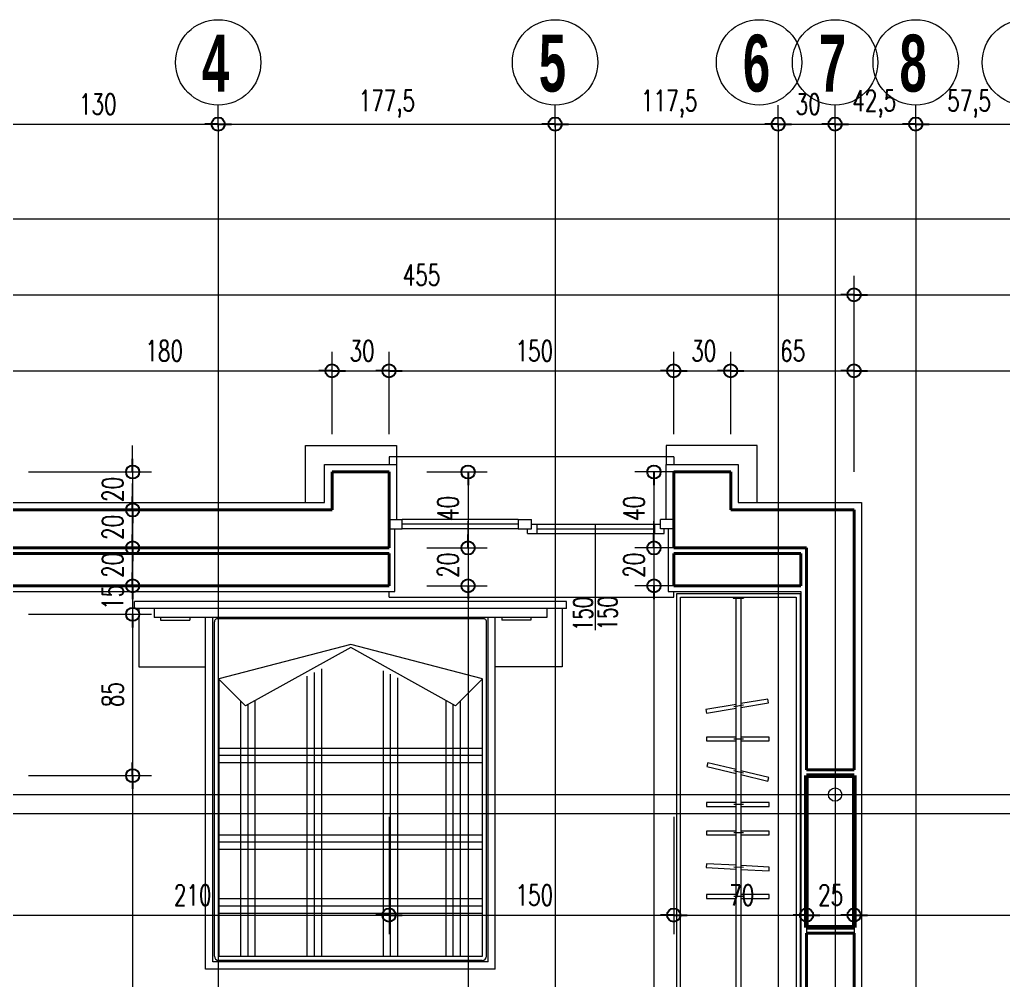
# Model space of a CAD drawing. Header units: millimetres. Extents: x 2016.56 to 2021.8, y 13721.83 to 13722.48.
# Drawn here: x 2017.8394 to 2017.943, y 13722.3162 to 13722.4175 of the extents above; entities that cross this region are included whole.
import ezdxf

# ---------------------------------------------------------------- set-up
doc = ezdxf.new("R2010")
doc.units = ezdxf.units.MM
doc.linetypes.add('ACAD_ISO04W100', pattern=[30, 24, -3, 0, -3])
doc.linetypes.add('ACAD_ISO07W100', pattern=[3, 0, -3])
doc.layers.get('0').update_dxf_attribs({"lineweight": 20})
for name, color, linetype, lineweight in [('aks', 1, 'Continuous', 9), ('AKS  NO', 5, 'Continuous', 60), ('DH', 7, 'Continuous', 20), ('DIMH', 7, 'Continuous', 20), ('DUVAR', 4, 'Continuous', 40), ('DV', 7, 'Continuous', 20), ('kolon', 5, 'Continuous', 60), ('PENCERE', 3, 'Continuous', 13), ('SIVA', 7, 'Continuous', 20), ('TEFRİŞ', 11, 'Continuous', 9), ('TEXT', 7, 'Continuous', 20)]:
    doc.layers.add(name, color=color, linetype=linetype, lineweight=lineweight)
doc.styles.get("Standard").update_dxf_attribs({"font": 'txt.shx', "width": 0.7, "height": 11})
doc.styles.add('style1', font='swisscbo.ttf', dxfattribs={"width": 0.75, "height": 11})

msp = doc.modelspace()

# ---------------------------------------------------------------- linework, layer by layer
at = {"color": 0, "lineweight": -2}
for p, q in [((2017.860290658595, 13722.40645173834), (2017.858890658595, 13722.40645173834)), ((2017.860290658595, 13722.40645173834), (2017.861690658595, 13722.40645173834)), ((2017.895790658595, 13722.40645173834), (2017.894390658595, 13722.40645173834)), ((2017.895790658595, 13722.40645173834), (2017.897190658595, 13722.40645173834)), ((2017.919290658595, 13722.40645173834), (2017.917890658595, 13722.40645173834)), ((2017.919290658595, 13722.40645173834), (2017.920690658595, 13722.40645173834)), ((2017.925290658595, 13722.40645173834), (2017.923890658595, 13722.40645173834)), ((2017.925290658595, 13722.40645173834), (2017.926690658595, 13722.40645173834)), ((2017.933790658595, 13722.40645173834), (2017.932390658595, 13722.40645173834)), ((2017.933790658595, 13722.40645173834), (2017.935190658595, 13722.40645173834)), ((2017.927290658595, 13722.38845173834), (2017.925890658595, 13722.38845173834)), ((2017.927290658595, 13722.38845173834), (2017.928690658595, 13722.38845173834)), ((2017.872290658595, 13722.38045173834), (2017.870890658595, 13722.38045173834)), ((2017.872290658595, 13722.38045173834), (2017.873690658595, 13722.38045173834)), ((2017.878290658595, 13722.38045173834), (2017.876890658595, 13722.38045173834)), ((2017.878290658595, 13722.38045173834), (2017.879690658595, 13722.38045173834)), ((2017.908290658595, 13722.38045173834), (2017.906890658595, 13722.38045173834)), ((2017.908290658595, 13722.38045173834), (2017.909690658595, 13722.38045173834)), ((2017.914290658595, 13722.38045173834), (2017.912890658595, 13722.38045173834)), ((2017.914290658595, 13722.38045173834), (2017.915690658595, 13722.38045173834)), ((2017.927290658595, 13722.38045173834), (2017.925890658595, 13722.38045173834)), ((2017.927290658595, 13722.38045173834), (2017.928690658595, 13722.38045173834)), ((2017.851278259251, 13722.36978914312), (2017.851278259251, 13722.37118914312)), ((2017.88661650944, 13722.36978914312), (2017.88661650944, 13722.36838914312)), ((2017.906208940575, 13722.36978914312), (2017.906208940575, 13722.36838914312)), ((2017.851278259251, 13722.36578914312), (2017.851278259251, 13722.36718914312)), ((2017.851278259251, 13722.36578914312), (2017.851278259251, 13722.36438914312)), ((2017.851278259251, 13722.36178914312), (2017.851278259251, 13722.36318914313)), ((2017.88661650944, 13722.36178914312), (2017.88661650944, 13722.36318914313)), ((2017.88661650944, 13722.36178914312), (2017.88661650944, 13722.36318914313)), ((2017.906208940575, 13722.36178914312), (2017.906208940575, 13722.36318914313)), ((2017.906208940575, 13722.36178914312), (2017.906208940575, 13722.36318914313)), ((2017.851278259251, 13722.36178914312), (2017.851278259251, 13722.36038914312)), ((2017.851278259251, 13722.35778914313), (2017.851278259251, 13722.35918914312)), ((2017.851278259251, 13722.35778914313), (2017.851278259251, 13722.35638914312)), ((2017.88661650944, 13722.35778914313), (2017.88661650944, 13722.35638914312)), ((2017.88661650944, 13722.35778914313), (2017.88661650944, 13722.35638914312)), ((2017.906208940575, 13722.35778914313), (2017.906208940575, 13722.35638914312)), ((2017.906208940575, 13722.35778914313), (2017.906208940575, 13722.35638914312)), ((2017.851278259251, 13722.35478914312), (2017.851278259251, 13722.35338914312)), ((2017.851278259251, 13722.35478914312), (2017.851278259251, 13722.35338914312)), ((2017.851278259251, 13722.33778914312), (2017.851278259251, 13722.33918914312)), ((2017.851278259251, 13722.33778914312), (2017.851278259251, 13722.33638914312)), ((2017.878290658595, 13722.32310060466), (2017.876890658595, 13722.32310060466)), ((2017.878290658595, 13722.32310060466), (2017.879690658595, 13722.32310060466)), ((2017.908290658595, 13722.32310060466), (2017.906890658595, 13722.32310060466)), ((2017.908290658595, 13722.32310060466), (2017.909690658595, 13722.32310060466)), ((2017.922290658595, 13722.32310060466), (2017.920890658595, 13722.32310060466)), ((2017.922290658595, 13722.32310060466), (2017.923690658595, 13722.32310060466)), ((2017.927290658595, 13722.32310060466), (2017.925890658595, 13722.32310060466)), ((2017.927290658595, 13722.32310060466), (2017.928690658595, 13722.32310060466))]:
    msp.add_line(p, q, dxfattribs=at)
for p, q in [((2017.908290658595, 13722.37138914312), (2017.878290658595, 13722.37138914312)), ((2017.878290658595, 13722.37138914312), (2017.878290658595, 13722.37058914312)), ((2017.908290658595, 13722.37138914312), (2017.908290658595, 13722.37058914312)), ((2017.872290658595, 13722.36578914312), (2017.872290658595, 13722.36978914312)), ((2017.872290658595, 13722.36978914312), (2017.878290658595, 13722.36978914312)), ((2017.878290658595, 13722.35658914312), (2017.878290658595, 13722.35718914312)), ((2017.908290658595, 13722.35658914312), (2017.908290658595, 13722.35718914312)), ((2017.878290658595, 13722.35658914312), (2017.908290658595, 13722.35658914312))]:
    msp.add_line(p, q)
for centre in [(2017.860290658595, 13722.41295173834), (2017.895790658595, 13722.41295173834), (2017.917290658595, 13722.41295173834), (2017.925290658595, 13722.41295173834), (2017.933790658595, 13722.41295173834), (2017.945290658595, 13722.41295173834)]:
    msp.add_circle(centre, 0.004500000000000001)
for centre in [(2017.860290658595, 13722.40645173834), (2017.860290658595, 13722.40645173834), (2017.895790658595, 13722.40645173834), (2017.895790658595, 13722.40645173834), (2017.919290658595, 13722.40645173834), (2017.919290658595, 13722.40645173834), (2017.925290658595, 13722.40645173834), (2017.925290658595, 13722.40645173834), (2017.933790658595, 13722.40645173834), (2017.933790658595, 13722.40645173834), (2017.927290658595, 13722.38845173834), (2017.927290658595, 13722.38845173834), (2017.872290658595, 13722.38045173834), (2017.872290658595, 13722.38045173834), (2017.878290658595, 13722.38045173834), (2017.878290658595, 13722.38045173834), (2017.908290658595, 13722.38045173834), (2017.908290658595, 13722.38045173834), (2017.914290658595, 13722.38045173834), (2017.914290658595, 13722.38045173834), (2017.927290658595, 13722.38045173834), (2017.927290658595, 13722.38045173834), (2017.851278259251, 13722.36978914312), (2017.88661650944, 13722.36978914312), (2017.906208940575, 13722.36978914312), (2017.851278259251, 13722.36578914312), (2017.851278259251, 13722.36578914312), (2017.851278259251, 13722.36178914312), (2017.851278259251, 13722.36178914312), (2017.88661650944, 13722.36178914312), (2017.88661650944, 13722.36178914312), (2017.906208940575, 13722.36178914312), (2017.906208940575, 13722.36178914312), (2017.851278259251, 13722.35778914313), (2017.851278259251, 13722.35778914313), (2017.88661650944, 13722.35778914313), (2017.88661650944, 13722.35778914313), (2017.906208940575, 13722.35778914313), (2017.906208940575, 13722.35778914313), (2017.851278259251, 13722.35478914312), (2017.851278259251, 13722.35478914312), (2017.851278259251, 13722.33778914312), (2017.851278259251, 13722.33778914312), (2017.878290658595, 13722.32310060466), (2017.878290658595, 13722.32310060466), (2017.908290658595, 13722.32310060466), (2017.908290658595, 13722.32310060466), (2017.922290658595, 13722.32310060466), (2017.922290658595, 13722.32310060466), (2017.927290658595, 13722.32310060466), (2017.927290658595, 13722.32310060466)]:
    msp.add_circle(centre, 0.0007, dxfattribs=at)
at = {"layer": 'aks', "linetype": 'ACAD_ISO04W100', "ltscale": 2}
for p, q in [((2017.860290658595, 13722.40645173834), (2017.860290658595, 13721.95238660583)), ((2017.895790658595, 13722.40645173834), (2017.895790658595, 13721.95238660583)), ((2017.919290658595, 13722.40645173834), (2017.919290658595, 13721.95238660583)), ((2017.925290658595, 13722.40645173834), (2017.925290658595, 13721.95238660583)), ((2017.933790658595, 13722.40645173834), (2017.933790658595, 13721.95238660583)), ((2017.678471498505, 13722.33578914312), (2018.212109818685, 13722.33578914312)), ((2017.678471498505, 13722.33378914312), (2018.212109818685, 13722.33378914312))]:
    msp.add_line(p, q, dxfattribs=at)
at = {"layer": 'aks'}
msp.add_circle((2017.925290658595, 13722.33578914312), 0.0007, dxfattribs=at)
at = {"layer": 'DH', "lineweight": 20}
for p, q in [((2017.878290658595, 13722.33344487389), (2017.878290658595, 13722.32110060465)), ((2017.878290658595, 13722.33344487389), (2017.878290658595, 13722.32110060465)), ((2017.908290658595, 13722.33344487389), (2017.908290658595, 13722.32110060465)), ((2017.908290658595, 13722.33344487389), (2017.908290658595, 13722.32110060465)), ((2017.922290658595, 13722.32830747018), (2017.922290658595, 13722.32110060465)), ((2017.922290658595, 13722.32830747018), (2017.922290658595, 13722.32110060465)), ((2017.927290658595, 13722.32857364048), (2017.927290658595, 13722.32110060465)), ((2017.927290658595, 13722.32857364048), (2017.927290658595, 13722.32110060465))]:
    msp.add_line(p, q, dxfattribs=at)
at = {"layer": 'DH'}
for p, q in [((2017.837690658595, 13722.32310060466), (2017.876890658595, 13722.32310060466)), ((2017.879690658595, 13722.32310060466), (2017.906890658595, 13722.32310060466)), ((2017.909690658595, 13722.32310060466), (2017.920890658595, 13722.32310060466)), ((2017.923690658595, 13722.32310060466), (2017.925890658595, 13722.32310060466)), ((2017.928690658595, 13722.32310060466), (2017.961890658595, 13722.32310060466))]:
    msp.add_line(p, q, dxfattribs=at)
at = {"layer": 'DIMH', "lineweight": 20}
for p, q in [((2017.860290658595, 13722.40610813595), (2017.860290658595, 13722.40845173834)), ((2017.860290658595, 13722.40610813595), (2017.860290658595, 13722.40845173834)), ((2017.895790658595, 13722.40610813595), (2017.895790658595, 13722.40845173834)), ((2017.895790658595, 13722.40610813595), (2017.895790658595, 13722.40845173834)), ((2017.919290658595, 13722.40610813595), (2017.919290658595, 13722.40845173834)), ((2017.919290658595, 13722.40610813595), (2017.919290658595, 13722.40845173834)), ((2017.925290658595, 13722.40610813595), (2017.925290658595, 13722.40845173834)), ((2017.925290658595, 13722.40610813595), (2017.925290658595, 13722.40845173834)), ((2017.933790658595, 13722.40610813595), (2017.933790658595, 13722.40845173834)), ((2017.933790658595, 13722.40610813595), (2017.933790658595, 13722.40845173834)), ((2017.927290658595, 13722.37778914312), (2017.927290658595, 13722.39045173834)), ((2017.927290658595, 13722.37778914312), (2017.927290658595, 13722.39045173834)), ((2017.872290658595, 13722.37378914312), (2017.872290658595, 13722.38245173834)), ((2017.872290658595, 13722.37378914312), (2017.872290658595, 13722.38245173834)), ((2017.878290658595, 13722.37378914312), (2017.878290658595, 13722.38245173834)), ((2017.878290658595, 13722.37378914312), (2017.878290658595, 13722.38245173834)), ((2017.908290658595, 13722.37378914312), (2017.908290658595, 13722.38245173834)), ((2017.908290658595, 13722.37378914312), (2017.908290658595, 13722.38245173834)), ((2017.914290658595, 13722.37378914312), (2017.914290658595, 13722.38245173834)), ((2017.914290658595, 13722.37378914312), (2017.914290658595, 13722.38245173834)), ((2017.927290658595, 13722.36978914312), (2017.927290658595, 13722.38245173834)), ((2017.927290658595, 13722.36978914312), (2017.927290658595, 13722.38245173834))]:
    msp.add_line(p, q, dxfattribs=at)
at = {"layer": 'DIMH'}
for p, q in [((2017.835690658595, 13722.40645173834), (2017.858890658595, 13722.40645173834)), ((2017.861690658595, 13722.40645173834), (2017.894390658595, 13722.40645173834)), ((2017.897190658595, 13722.40645173834), (2017.917890658595, 13722.40645173834)), ((2017.920690658595, 13722.40645173834), (2017.923890658595, 13722.40645173834)), ((2017.926690658595, 13722.40645173834), (2017.932390658595, 13722.40645173834)), ((2017.935190658595, 13722.40645173834), (2017.943890658595, 13722.40645173834)), ((2017.763690658595, 13722.39645173834), (2018.126890658595, 13722.39645173834)), ((2017.837690658595, 13722.38845173834), (2017.925890658595, 13722.38845173834)), ((2017.928690658595, 13722.38845173834), (2017.961890658595, 13722.38845173834)), ((2017.837690658595, 13722.38045173834), (2017.870890658595, 13722.38045173834)), ((2017.873690658595, 13722.38045173834), (2017.876890658595, 13722.38045173834)), ((2017.879690658595, 13722.38045173834), (2017.906890658595, 13722.38045173834)), ((2017.909690658595, 13722.38045173834), (2017.912890658595, 13722.38045173834)), ((2017.915690658595, 13722.38045173834), (2017.925890658595, 13722.38045173834)), ((2017.928690658595, 13722.38045173834), (2017.961890658595, 13722.38045173834))]:
    msp.add_line(p, q, dxfattribs=at)
at = {"layer": 'DUVAR'}
for p, q in [((2017.878290658595, 13722.36978914312), (2017.872290658595, 13722.36978914312)), ((2017.872290658595, 13722.36578914312), (2017.872290658595, 13722.36978914312)), ((2017.878290658595, 13722.36178914312), (2017.878290658595, 13722.36978914312)), ((2017.914290658595, 13722.36978914312), (2017.908290658595, 13722.36978914312)), ((2017.908290658595, 13722.36178914312), (2017.908290658595, 13722.36978914312)), ((2017.914290658595, 13722.36578914312), (2017.914290658595, 13722.36978914312)), ((2017.836290658595, 13722.36578914312), (2017.872290658595, 13722.36578914312)), ((2017.914290658595, 13722.36578914312), (2017.927290658595, 13722.36578914312)), ((2017.927290658595, 13722.36578914312), (2017.927290658595, 13722.33838914312)), ((2017.836290658595, 13722.36178914312), (2017.878290658595, 13722.36178914312)), ((2017.836890658595, 13722.36118914312), (2017.878290658595, 13722.36118914312)), ((2017.878290658595, 13722.35778914313), (2017.878290658595, 13722.36118914312)), ((2017.908290658595, 13722.36178914312), (2017.922290658595, 13722.36178914312)), ((2017.908290658595, 13722.35778914313), (2017.908290658595, 13722.36118914312)), ((2017.908290658595, 13722.36118914312), (2017.921690658595, 13722.36118914312)), ((2017.921690658595, 13722.35778914313), (2017.921690658595, 13722.36118914312)), ((2017.922290658595, 13722.36178914312), (2017.922290658595, 13722.33838914312)), ((2017.836890658595, 13722.35778914313), (2017.878290658595, 13722.35778914313)), ((2017.908290658595, 13722.35778914313), (2017.921690658595, 13722.35778914313)), ((2017.922290658595, 13722.33838914312), (2017.927290658595, 13722.33838914312)), ((2017.922290658595, 13722.32118914312), (2017.922290658595, 13722.28478914312)), ((2017.922290658595, 13722.32118914312), (2017.927290658595, 13722.32118914312)), ((2017.927290658595, 13722.32118914312), (2017.927290658595, 13722.28078914312))]:
    msp.add_line(p, q, dxfattribs=at)
at = {"layer": 'DV'}
for p, q in [((2017.851278259251, 13722.37118914312), (2017.851278259251, 13722.37258914312)), ((2017.851278259251, 13722.36978914312), (2017.851278259251, 13722.36578914312)), ((2017.851278259251, 13722.36718914312), (2017.851278259251, 13722.36858914313)), ((2017.88661650944, 13722.36838914312), (2017.88661650944, 13722.36318914313)), ((2017.906208940575, 13722.36838914312), (2017.906208940575, 13722.36318914313)), ((2017.851278259251, 13722.36578914312), (2017.851278259251, 13722.36178914312)), ((2017.851278259251, 13722.36318914313), (2017.851278259251, 13722.36458914312)), ((2017.851278259251, 13722.36438914312), (2017.851278259251, 13722.36298914312)), ((2017.88661650944, 13722.36318914313), (2017.88661650944, 13722.36458914312)), ((2017.906208940575, 13722.36318914313), (2017.906208940575, 13722.36458914312)), ((2017.851278259251, 13722.36178914312), (2017.851278259251, 13722.35778914313)), ((2017.88661650944, 13722.36178914312), (2017.88661650944, 13722.35778914313)), ((2017.906208940575, 13722.36178914312), (2017.906208940575, 13722.35778914313)), ((2017.851278259251, 13722.35918914312), (2017.851278259251, 13722.36058914312)), ((2017.851278259251, 13722.36038914312), (2017.851278259251, 13722.35898914312)), ((2017.851278259251, 13722.35778914313), (2017.851278259251, 13722.35478914312)), ((2017.851278259251, 13722.35638914312), (2017.851278259251, 13722.35498914312)), ((2017.88661650944, 13722.35638914312), (2017.88661650944, 13722.28618914312)), ((2017.88661650944, 13722.35638914312), (2017.88661650944, 13722.35498914312)), ((2017.906208940575, 13722.35638914312), (2017.906208940575, 13722.28618914312)), ((2017.906208940575, 13722.35638914312), (2017.906208940575, 13722.35498914312)), ((2017.851278259251, 13722.35338914312), (2017.851278259251, 13722.33918914312)), ((2017.851278259251, 13722.35338914312), (2017.851278259251, 13722.35198914312)), ((2017.851278259251, 13722.33638914312), (2017.851278259251, 13722.28618914312))]:
    msp.add_line(p, q, dxfattribs=at)
at = {"layer": 'DV', "lineweight": 20}
for p, q in [((2017.840290658595, 13722.36978914312), (2017.853278259251, 13722.36978914312)), ((2017.882290658595, 13722.36978914312), (2017.88861650944, 13722.36978914312)), ((2017.910290658595, 13722.36978914312), (2017.904208940575, 13722.36978914312)), ((2017.840290658595, 13722.36578914312), (2017.853278259251, 13722.36578914312)), ((2017.840290658595, 13722.36578914312), (2017.853278259251, 13722.36578914312)), ((2017.847296966394, 13722.36178914312), (2017.853278259251, 13722.36178914312)), ((2017.847296966394, 13722.36178914312), (2017.853278259251, 13722.36178914312)), ((2017.882290658595, 13722.36178914312), (2017.88861650944, 13722.36178914312)), ((2017.882290658595, 13722.36178914312), (2017.88861650944, 13722.36178914312)), ((2017.910290658595, 13722.36178914312), (2017.904208940575, 13722.36178914312)), ((2017.910290658595, 13722.36178914312), (2017.904208940575, 13722.36178914312)), ((2017.847296966394, 13722.35778914313), (2017.853278259251, 13722.35778914313)), ((2017.847296966394, 13722.35778914313), (2017.853278259251, 13722.35778914313)), ((2017.882290658595, 13722.35778914313), (2017.88861650944, 13722.35778914313)), ((2017.882290658595, 13722.35778914313), (2017.88861650944, 13722.35778914313)), ((2017.910990658595, 13722.35778914313), (2017.904208940575, 13722.35778914313)), ((2017.910990658595, 13722.35778914313), (2017.904208940575, 13722.35778914313)), ((2017.840290658595, 13722.35478914312), (2017.853278259251, 13722.35478914312)), ((2017.840290658595, 13722.35478914312), (2017.853278259251, 13722.35478914312)), ((2017.840290658595, 13722.33778914312), (2017.853278259251, 13722.33778914312)), ((2017.840290658595, 13722.33778914312), (2017.853278259251, 13722.33778914312))]:
    msp.add_line(p, q, dxfattribs=at)
at = {"layer": 'kolon'}
for p, q in [((2017.922290658595, 13722.33778914312), (2017.927290658595, 13722.33778914312)), ((2017.922290658595, 13722.32178914312), (2017.922290658595, 13722.33778914312)), ((2017.927290658595, 13722.33778914312), (2017.927290658595, 13722.32178914312)), ((2017.927290658595, 13722.32178914312), (2017.922290658595, 13722.32178914312))]:
    msp.add_line(p, q, dxfattribs=at)
at = {"layer": 'PENCERE'}
for p, q in [((2017.878290658595, 13722.36478914312), (2017.879690658595, 13722.36478914312)), ((2017.891890658595, 13722.36478914312), (2017.879690658595, 13722.36478914312)), ((2017.879690658595, 13722.36378914312), (2017.879690658595, 13722.36478914312)), ((2017.891890658595, 13722.36428914312), (2017.879690658595, 13722.36428914312)), ((2017.891890658595, 13722.36478914312), (2017.891890658595, 13722.36378914312)), ((2017.891890658595, 13722.36478914312), (2017.893290658595, 13722.36478914312)), ((2017.893290658595, 13722.36378914312), (2017.893290658595, 13722.36478914312)), ((2017.893290658595, 13722.36428914312), (2017.906890658595, 13722.36428914312)), ((2017.893890658595, 13722.36328914312), (2017.893890658595, 13722.36428914312)), ((2017.906290658595, 13722.36328914312), (2017.906290658595, 13722.36428914312)), ((2017.906890658595, 13722.36378914312), (2017.906890658595, 13722.36478914312)), ((2017.908290658595, 13722.36478914312), (2017.906890658595, 13722.36478914312)), ((2017.878290658595, 13722.36378914312), (2017.879690658595, 13722.36378914312)), ((2017.891890658595, 13722.36378914312), (2017.879690658595, 13722.36378914312)), ((2017.891890658595, 13722.36378914312), (2017.893290658595, 13722.36378914312)), ((2017.892890658595, 13722.36328914312), (2017.892890658595, 13722.36378914312)), ((2017.892890658595, 13722.36328914312), (2017.907290658595, 13722.36328914312)), ((2017.893890658595, 13722.36378914312), (2017.906290658595, 13722.36378914312)), ((2017.908290658595, 13722.36378914312), (2017.906890658595, 13722.36378914312)), ((2017.907290658595, 13722.36328914312), (2017.907290658595, 13722.36378914312))]:
    msp.add_line(p, q, dxfattribs=at)
at = {"layer": 'SIVA', "linetype": 'ACAD_ISO07W100', "ltscale": 0.5}
for p, q in [((2017.869490658595, 13722.37258914312), (2017.879090658595, 13722.37258914312)), ((2017.869490658595, 13722.36658914312), (2017.869490658595, 13722.37258914312)), ((2017.879090658595, 13722.37258914312), (2017.879090658595, 13722.37058914312)), ((2017.917090658595, 13722.37258914312), (2017.907490658595, 13722.37258914312)), ((2017.907490658595, 13722.37258914312), (2017.907490658595, 13722.37058914312)), ((2017.917090658595, 13722.36658914312), (2017.917090658595, 13722.37258914312))]:
    msp.add_line(p, q, dxfattribs=at)
at = {"layer": 'SIVA'}
for p, q in [((2017.871490658595, 13722.36658914312), (2017.871490658595, 13722.37058914312)), ((2017.871490658595, 13722.37058914312), (2017.879090658595, 13722.37058914312)), ((2017.879090658595, 13722.37058914312), (2017.879090658595, 13722.36478914312)), ((2017.907490658595, 13722.36478914312), (2017.907490658595, 13722.37058914312)), ((2017.907490658595, 13722.37058914312), (2017.915090658595, 13722.37058914312)), ((2017.915090658595, 13722.37058914312), (2017.915090658595, 13722.36658914312)), ((2017.837090658595, 13722.36658914312), (2017.871490658595, 13722.36658914312)), ((2017.915090658595, 13722.36658914312), (2017.928090658595, 13722.36658914312)), ((2017.928090658595, 13722.36658914312), (2017.928090658595, 13722.27998914312)), ((2017.878890658595, 13722.35718914312), (2017.878890658595, 13722.36378914312)), ((2017.907690658595, 13722.36378914312), (2017.907690658595, 13722.35718914312)), ((2017.836890658595, 13722.35718914312), (2017.878890658595, 13722.35718914312)), ((2017.907690658595, 13722.35718914312), (2017.921690658595, 13722.35718914312)), ((2017.921690658595, 13722.35718914312), (2017.921690658595, 13722.28538914312))]:
    msp.add_line(p, q, dxfattribs=at)
at = {"layer": 'TEFRİŞ'}
for p, q in [((2017.908607228613, 13722.35699835168), (2017.921607228613, 13722.35699835168)), ((2017.908607228613, 13722.28596263956), (2017.908607228613, 13722.35699835168)), ((2017.921607228613, 13722.35699835168), (2017.921607228613, 13722.28596263956)), ((2017.851477094616, 13722.35538749977), (2017.851477094616, 13722.35615378329)), ((2017.896982075459, 13722.35615378329), (2017.851477094616, 13722.35615378329)), ((2017.896982075459, 13722.35538749977), (2017.896982075459, 13722.35615378329)), ((2017.909007228613, 13722.28636263956), (2017.909007228613, 13722.35659835168)), ((2017.909007228613, 13722.35659835168), (2017.921207228613, 13722.35659835168)), ((2017.914557228613, 13722.35659835168), (2017.914557228613, 13722.35649835168)), ((2017.914557228613, 13722.35649835168), (2017.915657228613, 13722.35649835168)), ((2017.914857228613, 13722.28646263956), (2017.914857228613, 13722.35649835168)), ((2017.915357228613, 13722.35649835168), (2017.915357228613, 13722.28646263956)), ((2017.915657228613, 13722.35659835168), (2017.915657228613, 13722.35649835168)), ((2017.921207228613, 13722.35659835168), (2017.921207228613, 13722.28636263956)), ((2017.896982075459, 13722.35538749977), (2017.851477094616, 13722.35538749977)), ((2017.851936864731, 13722.35538749977), (2017.851936864731, 13722.34925723156)), ((2017.853542228716, 13722.35538749977), (2017.853542228716, 13722.35446795953)), ((2017.894916941359, 13722.35538749977), (2017.894916941359, 13722.35446795953)), ((2017.896522305344, 13722.35538749977), (2017.896522305344, 13722.34925723156)), ((2017.894916941359, 13722.35446795953), (2017.853542228716, 13722.35446795953)), ((2017.854224221053, 13722.35446795953), (2017.854224221053, 13722.35416144612)), ((2017.854224221053, 13722.35416144612), (2017.857289355153, 13722.35416144612)), ((2017.857289355153, 13722.35446795953), (2017.857289355153, 13722.35416144612)), ((2017.85897134749, 13722.31738749976), (2017.85897134749, 13722.35446795953)), ((2017.859737631015, 13722.31815378329), (2017.859737631015, 13722.35446795953)), ((2017.85989088772, 13722.31876681011), (2017.85989088772, 13722.35400818942)), ((2017.888108512241, 13722.35431470283), (2017.860350657835, 13722.35431470283)), ((2017.888568282356, 13722.31876681011), (2017.888568282356, 13722.35400818942)), ((2017.888721539061, 13722.31815378329), (2017.888721539061, 13722.35446795953)), ((2017.889487822586, 13722.31738749976), (2017.889487822586, 13722.35446795953)), ((2017.890169814923, 13722.35446795953), (2017.890169814923, 13722.35416144612)), ((2017.893234949022, 13722.35416144612), (2017.890169814923, 13722.35416144612)), ((2017.893234949022, 13722.35446795953), (2017.893234949022, 13722.35416144612)), ((2017.874276807446, 13722.35160512716), (2017.86036788307, 13722.34797569789)), ((2017.888131252469, 13722.34797569789), (2017.874276807446, 13722.35160512716)), ((2017.874276807446, 13722.351282236), (2017.863186400916, 13722.34515494136)), ((2017.885311376737, 13722.34515582216), (2017.874276807446, 13722.351282236)), ((2017.851936864731, 13722.34925723156), (2017.85897134749, 13722.34925723156)), ((2017.870441035515, 13722.31878054115), (2017.870441035515, 13722.34865768838)), ((2017.87120731904, 13722.31878054115), (2017.87120731904, 13722.34902767219)), ((2017.877695266766, 13722.31878054115), (2017.877695266766, 13722.34884882035)), ((2017.878461550291, 13722.31878054115), (2017.878461550291, 13722.34847725486)), ((2017.896522305344, 13722.34925723156), (2017.889487822586, 13722.34925723156)), ((2017.863186400916, 13722.34515494136), (2017.860372016144, 13722.34796932613)), ((2017.860372016144, 13722.34796932613), (2017.860372016144, 13722.31878054115)), ((2017.86967475199, 13722.31878054115), (2017.86967475199, 13722.34828770458)), ((2017.879227833816, 13722.31878054115), (2017.879227833816, 13722.34810568936)), ((2017.888131252469, 13722.34797569789), (2017.885311376737, 13722.34515582216)), ((2017.888127119395, 13722.31878054115), (2017.888127119395, 13722.34796932613)), ((2017.862668624465, 13722.31878054115), (2017.862668624465, 13722.34567271781)), ((2017.864201191514, 13722.31878054115), (2017.864201191514, 13722.34564491156)), ((2017.884297944025, 13722.31878054115), (2017.884297944025, 13722.34564722856)), ((2017.885830511074, 13722.31878054115), (2017.885830511074, 13722.3456749565)), ((2017.918206537721, 13722.34585621053), (2017.915357228613, 13722.34537756935)), ((2017.915357228613, 13722.34497196482), (2017.918272803252, 13722.34546173761)), ((2017.918272803252, 13722.34546173761), (2017.918206537721, 13722.34585621053)), ((2017.863434907989, 13722.31878054115), (2017.863434907989, 13722.34527492775)), ((2017.885064227549, 13722.31878054115), (2017.885064227549, 13722.34527566306)), ((2017.914857228613, 13722.34529357685), (2017.911678339418, 13722.34475957115)), ((2017.911678339418, 13722.34475957115), (2017.911744604949, 13722.34436509824)), ((2017.911744604949, 13722.34436509824), (2017.914857228613, 13722.34488797232)), ((2017.915633302417, 13722.34522114334), (2017.914623627718, 13722.34505153314)), ((2017.911729841309, 13722.34184833174), (2017.911729841309, 13722.34144833174)), ((2017.914857228613, 13722.34184833174), (2017.911729841309, 13722.34184833174)), ((2017.911729841309, 13722.34144833174), (2017.914857228613, 13722.34144833174)), ((2017.915633302417, 13722.34164833174), (2017.914623627718, 13722.34164833174)), ((2017.918349508294, 13722.34184833174), (2017.915357228613, 13722.34184833174)), ((2017.915357228613, 13722.34144833174), (2017.918349508294, 13722.34144833174)), ((2017.918349508294, 13722.34144833174), (2017.918349508294, 13722.34184833174)), ((2017.888127119395, 13722.34066619982), (2017.860372016144, 13722.34066619982)), ((2017.888127119395, 13722.3398999163), (2017.860372016144, 13722.3398999163)), ((2017.888127119395, 13722.33913363277), (2017.860372016144, 13722.33913363277)), ((2017.911871189774, 13722.33914219704), (2017.911778488407, 13722.33875308722)), ((2017.914857228613, 13722.33843080437), (2017.911871189774, 13722.33914219704)), ((2017.911778488407, 13722.33875308722), (2017.914857228613, 13722.3380196094)), ((2017.915633302417, 13722.33804031538), (2017.914623627718, 13722.33828085987)), ((2017.918310633445, 13722.33760806661), (2017.915357228613, 13722.33831168457)), ((2017.915357228613, 13722.33790048961), (2017.918217932079, 13722.33721895678)), ((2017.918217932079, 13722.33721895678), (2017.918310633445, 13722.33760806661)), ((2017.911729841309, 13722.33494300551), (2017.911729841309, 13722.33454300551)), ((2017.914857228613, 13722.33494300551), (2017.911729841309, 13722.33494300551)), ((2017.911729841309, 13722.33454300551), (2017.914857228613, 13722.33454300551)), ((2017.915633302417, 13722.33474300551), (2017.914623627718, 13722.33474300551)), ((2017.918349508294, 13722.33494300551), (2017.915357228613, 13722.33494300551)), ((2017.915357228613, 13722.33454300551), (2017.918349508294, 13722.33454300551)), ((2017.918349508294, 13722.33454300551), (2017.918349508294, 13722.33494300551)), ((2017.914857228613, 13722.33195626204), (2017.911729841309, 13722.33195626204)), ((2017.911729841309, 13722.33195626204), (2017.911729841309, 13722.33155626204)), ((2017.918349508294, 13722.33195626204), (2017.915357228613, 13722.33195626204)), ((2017.918349508294, 13722.33155626204), (2017.918349508294, 13722.33195626204)), ((2017.888127119395, 13722.33153149711), (2017.860372016144, 13722.33153149711)), ((2017.911729841309, 13722.33155626204), (2017.914857228613, 13722.33155626204)), ((2017.915633302417, 13722.33175626204), (2017.914623627718, 13722.33175626204)), ((2017.915357228613, 13722.33155626204), (2017.918349508294, 13722.33155626204)), ((2017.888127119395, 13722.33076521358), (2017.860372016144, 13722.33076521358)), ((2017.888127119395, 13722.32999893006), (2017.860372016144, 13722.32999893006)), ((2017.911746977218, 13722.32851365809), (2017.911724775799, 13722.32811427469)), ((2017.911724775799, 13722.32811427469), (2017.914857228613, 13722.32794014403)), ((2017.914857228613, 13722.32834076158), (2017.911746977218, 13722.32851365809)), ((2017.915633302417, 13722.32809731145), (2017.914623627718, 13722.3281534385)), ((2017.91835643992, 13722.32814624309), (2017.915357228613, 13722.32831296696)), ((2017.915357228613, 13722.32791234941), (2017.918334238501, 13722.3277468597)), ((2017.918334238501, 13722.3277468597), (2017.91835643992, 13722.32814624309)), ((2017.888127119395, 13722.32479346924), (2017.860372016144, 13722.32479346924)), ((2017.914857228613, 13722.32525830746), (2017.911729841309, 13722.32525830746)), ((2017.911729841309, 13722.32525830746), (2017.911729841309, 13722.32485830746)), ((2017.911729841309, 13722.32485830746), (2017.914857228613, 13722.32485830746)), ((2017.915633302417, 13722.32505830746), (2017.914623627718, 13722.32505830746)), ((2017.918349508294, 13722.32525830746), (2017.915357228613, 13722.32525830746)), ((2017.915357228613, 13722.32485830746), (2017.918349508294, 13722.32485830746)), ((2017.918349508294, 13722.32485830746), (2017.918349508294, 13722.32525830746)), ((2017.888127119395, 13722.32402718572), (2017.860372016144, 13722.32402718572)), ((2017.888127119395, 13722.32326090219), (2017.860372016144, 13722.32326090219)), ((2017.860372016144, 13722.31878054115), (2017.888127119395, 13722.31878054115)), ((2017.889487822586, 13722.31738749976), (2017.85897134749, 13722.31738749976)), ((2017.888721539061, 13722.31815378329), (2017.859737631015, 13722.31815378329)), ((2017.888108512241, 13722.31830703999), (2017.860350657835, 13722.31830703999))]:
    msp.add_line(p, q, dxfattribs=at)
for centre, radius, start, end in [((2017.860240641224, 13722.35398164345), 0.0003507594648031111, 71.72050968353766, 175.6596255565155), ((2017.888218528851, 13722.35398164345), 0.0003507594648026239, 4.340374443484487, 108.2794903164623), ((2017.860350657835, 13722.31876681011), 0.0004597701149425287, 180, 270), ((2017.888108512241, 13722.31876681011), 0.0004597701149425287, 270, 0)]:
    msp.add_arc(centre, radius, start, end, dxfattribs=at)
at = {"layer": 'TEXT'}
msp.add_line((2017.900043307068, 13722.35310415545), (2017.900043307068, 13722.36428914312), dxfattribs=at)

# ---------------------------------------------------------------- texts
at = {"layer": 'AKS  NO', "style": 'style1', "width": 0.75}
for s, p in [('4', (2017.858579049233, 13722.40987275008)), ('5', (2017.894079049233, 13722.40987275008)), ('6', (2017.915579049233, 13722.40987275008)), ('7', (2017.923579049233, 13722.40987275008)), ('8', (2017.932079049233, 13722.40987275008))]:
    msp.add_text(s, height=0.006, dxfattribs=at).set_placement(p)
at = {"layer": 'DH', "width": 0.7}
for s, p in [('210', (2017.855622325261, 13722.32410060466)), ('150', (2017.891622325261, 13722.32410060466)), ('70', (2017.914135658595, 13722.32410060466)), ('25', (2017.923507325261, 13722.32410060466))]:
    msp.add_text(s, height=0.0022, dxfattribs=at).set_placement(p)
at = {"layer": 'DIMH', "width": 0.7}
for s, p in [('130', (2017.845622325261, 13722.40745173834)), ('177,5', (2017.875088991928, 13722.40781840501)), ('117,5', (2017.904845658595, 13722.40781840501)), ('30', (2017.921135658595, 13722.40745173834)), ('42,5', (2017.927102325261, 13722.40781840501)), ('57,5', (2017.937102325261, 13722.40781840501)), ('455', (2017.879737325261, 13722.38945173834)), ('180', (2017.852622325261, 13722.38145173834)), ('30', (2017.874135658595, 13722.38145173834)), ('150', (2017.891622325261, 13722.38145173834)), ('30', (2017.910135658595, 13722.38145173834)), ('65', (2017.919507325261, 13722.38145173834))]:
    msp.add_text(s, height=0.0022, dxfattribs=at).set_placement(p)
at = {"layer": 'DV', "width": 0.7}
for s, p in [('20', (2017.850278259251, 13722.36663414312)), ('40', (2017.88561650944, 13722.36463414312)), ('40', (2017.905208940575, 13722.36463414312)), ('20', (2017.850278259251, 13722.36263414312)), ('20', (2017.850278259251, 13722.35863414312)), ('20', (2017.88561650944, 13722.35863414312)), ('20', (2017.905208940575, 13722.35863414312)), ('15', (2017.850278259251, 13722.35526247646)), ('85', (2017.850278259251, 13722.34500580979))]:
    msp.add_text(s, height=0.0022, rotation=90, dxfattribs=at).set_placement(p)
at = {"layer": 'TEXT', "width": 0.7}
for p in [(2017.899736256743, 13722.35303588268), (2017.902326782067, 13722.3531091283)]:
    msp.add_text('150', height=0.002, rotation=90, dxfattribs=at).set_placement(p)

doc.saveas('drawing.dxf')
